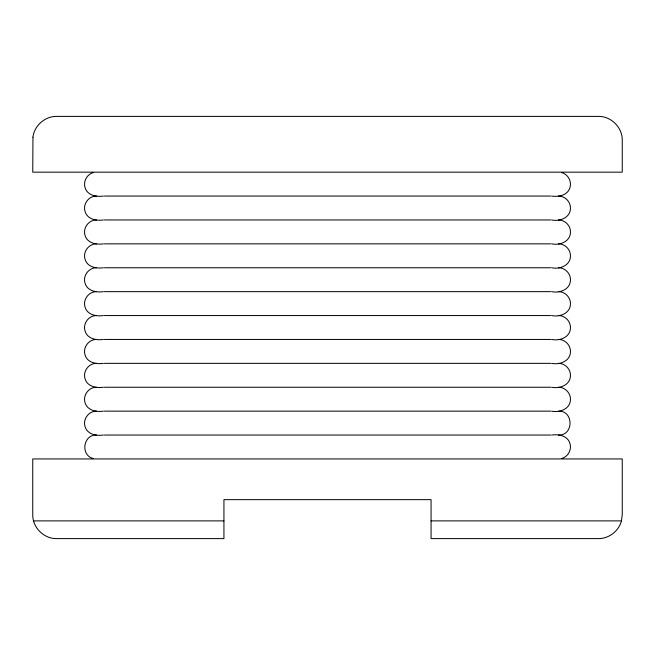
<?xml version="1.0" encoding="UTF-8"?>
<svg xmlns="http://www.w3.org/2000/svg" width="655" height="655" viewBox="0 0 655 655"><rect width="100%" height="100%" fill="white"/><g stroke="black" fill="none" stroke-linecap="round" stroke-linejoin="round"><path stroke-width="0.98" d="M621.439 520.889L622.25 514.707L622.25 458.942L32.75 458.942L32.75 514.707C32.48 527.48 43.877 538.877 56.649 538.606L223.936 538.606L223.936 499.65L431.064 499.65L431.064 538.606L598.351 538.606C608.888 538.721 618.819 531.107 621.439 520.889L431.064 520.889M93.387 172.568C87.197 174.181 83.242 181.034 84.937 187.199C86.943 195.288 96.211 197.155 103.367 196.058M561.613 458.533C567.803 456.92 571.758 450.067 570.063 443.902C568.057 435.812 558.789 433.946 551.633 435.043M96.481 196.058C88.908 195.919 82.841 203.828 84.937 211.098C86.943 219.188 96.211 221.054 103.367 219.957M96.481 219.957C88.908 219.818 82.841 227.727 84.937 234.998C86.943 243.087 96.211 244.945 103.367 243.856M96.481 243.856C88.908 243.717 82.841 251.618 84.937 258.897C86.943 266.986 96.211 268.845 103.367 267.756M551.633 196.058C558.789 197.155 568.057 195.288 570.063 187.199C571.758 181.034 567.803 174.181 561.613 172.568M96.481 267.756C88.908 267.617 82.841 275.518 84.937 282.796C86.943 290.877 96.211 292.744 103.367 291.655M551.633 219.957C559.828 221.742 570.595 217.673 570.472 208.003C570.513 201.609 564.913 196.017 558.518 196.058M96.481 291.655C88.908 291.516 82.841 299.417 84.937 306.696C86.943 314.777 96.211 316.643 103.367 315.554M551.633 243.856C559.828 245.641 570.595 241.572 570.472 231.903C570.513 225.508 564.913 219.916 558.518 219.957M96.481 315.554C88.908 315.407 82.841 323.316 84.937 330.595C86.943 338.676 96.211 340.543 103.367 339.446M551.633 267.756C559.828 269.541 570.595 265.471 570.472 255.802C570.513 249.408 564.913 243.816 558.518 243.856M96.481 339.446C88.908 339.306 82.841 347.215 84.937 354.494C86.943 362.575 96.211 364.442 103.367 363.345M551.633 291.655C559.828 293.44 570.595 289.363 570.472 279.701C570.513 273.307 564.913 267.715 558.518 267.756M96.481 363.345C88.908 363.206 82.841 371.115 84.937 378.394C86.943 386.475 96.211 388.341 103.367 387.244M551.633 315.554C559.828 317.339 570.595 313.262 570.472 303.601C570.513 297.206 564.913 291.614 558.518 291.655M96.481 387.244C88.908 387.105 82.841 395.014 84.937 402.285C86.943 410.374 96.211 412.241 103.367 411.144M551.633 339.446C559.828 341.239 570.595 337.161 570.472 327.5C570.513 321.106 564.913 315.514 558.518 315.554M96.481 411.144C88.908 411.004 82.841 418.913 84.937 426.184C86.943 434.273 96.211 436.14 103.367 435.043M551.633 363.345C559.828 365.13 570.595 361.061 570.472 351.399C570.513 345.005 564.913 339.413 558.518 339.446M96.481 435.043C83.029 434.445 80.237 455.634 93.387 458.533M551.633 387.244C559.828 389.029 570.595 384.96 570.472 375.299C570.513 368.904 564.913 363.304 558.518 363.345M551.633 411.144C559.828 412.928 570.595 408.859 570.472 399.198C570.513 392.803 564.913 387.203 558.518 387.244M558.518 435.043C573.87 435.624 573.87 410.562 558.518 411.144M104.35 196.058L550.65 196.058M104.35 219.957L550.65 219.957M104.35 243.856L550.65 243.856M104.35 267.756L550.65 267.756M104.35 291.655L550.65 291.655M104.35 315.554L550.65 315.554M104.35 339.446L550.65 339.446M104.35 363.345L550.65 363.345M104.35 387.244L550.65 387.244M104.35 411.144L550.65 411.144M104.35 435.043L550.65 435.043M33.561 520.889L223.936 520.889M32.955 137.173L32.75 172.159L622.25 172.159L622.25 140.293C622.52 127.52 611.123 116.123 598.351 116.393L56.649 116.393C45.007 116.213 34.289 125.604 32.955 137.173"/></g></svg>
